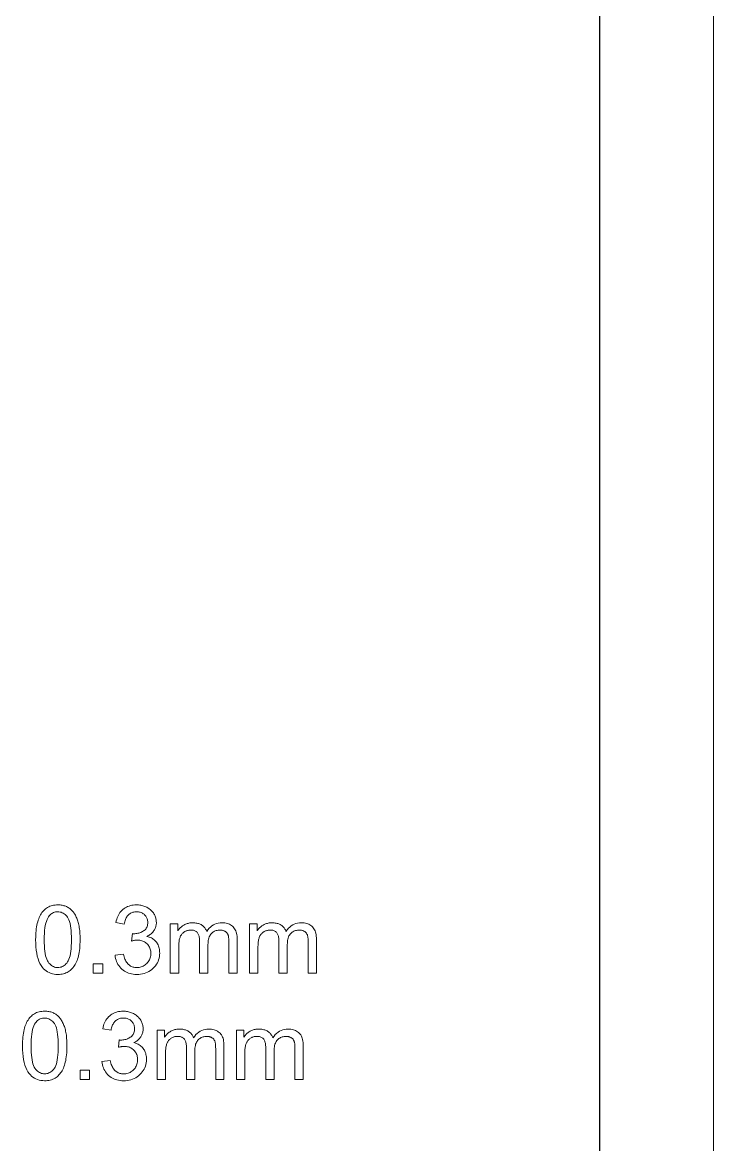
# Model space of a CAD drawing. Extents: x 0 to 297, y 0 to 420.
# Drawn here: x 266.57 to 297, y 49.42 to 98.85 of the extents above; entities that cross this region are included whole.
import ezdxf

# ---------------------------------------------------------------- set-up
doc = ezdxf.new("R2010")
doc.units = 0

msp = doc.modelspace()

# ---------------------------------------------------------------- linework, layer by layer
at = {"color": 7, "lineweight": 13}
msp.add_line((297, 0), (297, 420), dxfattribs=at)
at = {"color": 7, "lineweight": 30}
msp.add_line((292, 5), (292, 415), dxfattribs=at)
at = {"color": 7, "lineweight": 13}
for points in [[(267.154, 58.448), (267.155, 58.552), (267.159, 58.652), (267.164, 58.748), (267.172, 58.84), (267.181, 58.928), (267.194, 59.011), (267.208, 59.091), (267.224, 59.166), (267.243, 59.237), (267.264, 59.304), (267.287, 59.367), (267.312, 59.428), (267.339, 59.485), (267.368, 59.54), (267.4, 59.591), (267.433, 59.64), (267.469, 59.685), (267.507, 59.728), (267.547, 59.768), (267.589, 59.804), (267.633, 59.838), (267.68, 59.868), (267.729, 59.894), (267.78, 59.917), (267.833, 59.936), (267.888, 59.952), (267.946, 59.964), (268.006, 59.973), (268.068, 59.979), (268.132, 59.98), (268.18, 59.979), (268.227, 59.976), (268.272, 59.972), (268.316, 59.965), (268.359, 59.956), (268.401, 59.945), (268.441, 59.933), (268.481, 59.918), (268.519, 59.902), (268.556, 59.883), (268.592, 59.863), (268.626, 59.841), (268.659, 59.817), (268.691, 59.792), (268.722, 59.764), (268.752, 59.735), (268.78, 59.705), (268.807, 59.673), (268.832, 59.638), (268.857, 59.603), (268.88, 59.565), (268.902, 59.526), (268.923, 59.486), (268.943, 59.443), (268.963, 59.4), (268.981, 59.354), (268.998, 59.307), (269.014, 59.259), (269.029, 59.208), (269.043, 59.157), (269.056, 59.102), (269.067, 59.044), (269.077, 58.982), (269.086, 58.917), (269.094, 58.848), (269.1, 58.775), (269.104, 58.699), (269.108, 58.619), (269.11, 58.535), (269.11, 58.448), (269.109, 58.344), (269.106, 58.244), (269.101, 58.149), (269.093, 58.058), (269.083, 57.97), (269.071, 57.887), (269.057, 57.808), (269.041, 57.733), (269.023, 57.662), (269.002, 57.595), (268.979, 57.532), (268.954, 57.471), (268.927, 57.414), (268.898, 57.359), (268.867, 57.308), (268.833, 57.259), (268.798, 57.213), (268.76, 57.171), (268.72, 57.131), (268.678, 57.094), (268.633, 57.06), (268.587, 57.03), (268.538, 57.004), (268.487, 56.981), (268.433, 56.961), (268.378, 56.945), (268.32, 56.933), (268.26, 56.924), (268.197, 56.919), (268.132, 56.917), (268.047, 56.92), (267.966, 56.929), (267.889, 56.945), (267.815, 56.967), (267.745, 56.995), (267.679, 57.029), (267.616, 57.069), (267.557, 57.116), (267.502, 57.169), (267.451, 57.228), (267.394, 57.307), (267.344, 57.396), (267.299, 57.495), (267.261, 57.603), (267.228, 57.72), (267.202, 57.847), (267.181, 57.983), (267.166, 58.128), (267.157, 58.283)], [(270.651, 57.76), (271.02, 57.809), (271.033, 57.748), (271.049, 57.691), (271.066, 57.637), (271.085, 57.587), (271.105, 57.54), (271.128, 57.496), (271.152, 57.456), (271.178, 57.42), (271.206, 57.387), (271.236, 57.358), (271.267, 57.332), (271.299, 57.308), (271.333, 57.287), (271.368, 57.269), (271.405, 57.254), (271.443, 57.242), (271.482, 57.232), (271.522, 57.225), (271.564, 57.221), (271.607, 57.22), (271.658, 57.221), (271.708, 57.227), (271.756, 57.236), (271.802, 57.249), (271.847, 57.265), (271.89, 57.285), (271.931, 57.308), (271.971, 57.335), (272.009, 57.366), (272.046, 57.4), (272.08, 57.437), (272.11, 57.475), (272.137, 57.516), (272.161, 57.558), (272.18, 57.601), (272.196, 57.647), (272.209, 57.694), (272.218, 57.743), (272.223, 57.794), (272.225, 57.846), (272.223, 57.896), (272.218, 57.944), (272.21, 57.99), (272.199, 58.035), (272.184, 58.077), (272.165, 58.118), (272.144, 58.158), (272.119, 58.195), (272.091, 58.231), (272.059, 58.264), (272.025, 58.296), (271.989, 58.324), (271.952, 58.348), (271.912, 58.37), (271.871, 58.388), (271.828, 58.403), (271.783, 58.414), (271.736, 58.423), (271.688, 58.427), (271.638, 58.429), (271.616, 58.429), (271.594, 58.427), (271.571, 58.425), (271.546, 58.423), (271.521, 58.419), (271.494, 58.414), (271.467, 58.409), (271.438, 58.403), (271.408, 58.396), (271.378, 58.388), (271.419, 58.712), (271.426, 58.711), (271.433, 58.71), (271.44, 58.709), (271.446, 58.709), (271.452, 58.708), (271.458, 58.708), (271.463, 58.708), (271.469, 58.708), (271.473, 58.707), (271.478, 58.707), (271.525, 58.709), (271.57, 58.712), (271.615, 58.718), (271.659, 58.727), (271.702, 58.738), (271.744, 58.752), (271.785, 58.768), (271.825, 58.786), (271.864, 58.807), (271.902, 58.83), (271.938, 58.856), (271.97, 58.885), (271.998, 58.916), (272.022, 58.95), (272.043, 58.986), (272.06, 59.025), (272.073, 59.067), (272.082, 59.112), (272.088, 59.159), (272.09, 59.209), (272.089, 59.249), (272.085, 59.287), (272.078, 59.324), (272.068, 59.36), (272.056, 59.394), (272.041, 59.427), (272.023, 59.458), (272.002, 59.488), (271.979, 59.517), (271.953, 59.544), (271.925, 59.57), (271.895, 59.592), (271.863, 59.612), (271.83, 59.63), (271.796, 59.644), (271.76, 59.656), (271.722, 59.665), (271.682, 59.672), (271.641, 59.676), (271.599, 59.677), (271.557, 59.676), (271.516, 59.672), (271.476, 59.665), (271.438, 59.656), (271.402, 59.644), (271.367, 59.629), (271.333, 59.611), (271.301, 59.591), (271.27, 59.568), (271.241, 59.542), (271.213, 59.514), (271.188, 59.483), (271.164, 59.449), (271.143, 59.413), (271.123, 59.374), (271.106, 59.332), (271.09, 59.287), (271.077, 59.24), (271.066, 59.19), (271.057, 59.137), (270.688, 59.203), (270.703, 59.275), (270.722, 59.344), (270.744, 59.41), (270.77, 59.472), (270.799, 59.531), (270.831, 59.587), (270.867, 59.639), (270.906, 59.689), (270.949, 59.734), (270.995, 59.777), (271.044, 59.815), (271.096, 59.85), (271.149, 59.88), (271.205, 59.907), (271.264, 59.929), (271.324, 59.948), (271.388, 59.962), (271.453, 59.972), (271.521, 59.978), (271.591, 59.98), (271.639, 59.979), (271.687, 59.976), (271.734, 59.971), (271.781, 59.963), (271.827, 59.954), (271.871, 59.942), (271.915, 59.929), (271.959, 59.913), (272.001, 59.895), (272.043, 59.875), (272.083, 59.853), (272.122, 59.83), (272.158, 59.805), (272.193, 59.778), (272.225, 59.75), (272.256, 59.721), (272.285, 59.69), (272.311, 59.657), (272.336, 59.623), (272.359, 59.587), (272.38, 59.551), (272.398, 59.514), (272.415, 59.476), (272.429, 59.438), (272.441, 59.4), (272.451, 59.361), (272.459, 59.321), (272.464, 59.282), (272.467, 59.241), (272.469, 59.201), (272.468, 59.162), (272.464, 59.124), (272.459, 59.087), (272.452, 59.051), (272.442, 59.015), (272.431, 58.98), (272.417, 58.945), (272.402, 58.912), (272.384, 58.879), (272.364, 58.847), (272.342, 58.815), (272.318, 58.785), (272.293, 58.757), (272.265, 58.729), (272.235, 58.703), (272.203, 58.679), (272.169, 58.655), (272.133, 58.633), (272.095, 58.612), (272.055, 58.593), (272.107, 58.579), (272.157, 58.563), (272.204, 58.544), (272.249, 58.523), (272.292, 58.498), (272.332, 58.472), (272.369, 58.442), (272.405, 58.41), (272.438, 58.375), (272.469, 58.338), (272.497, 58.298), (272.522, 58.257), (272.544, 58.213), (272.563, 58.168), (272.579, 58.12), (272.592, 58.071), (272.603, 58.02), (272.61, 57.966), (272.614, 57.911), (272.616, 57.854), (272.613, 57.777), (272.604, 57.702), (272.59, 57.629), (272.57, 57.559), (272.544, 57.491), (272.513, 57.426), (272.476, 57.363), (272.433, 57.302), (272.384, 57.244), (272.329, 57.188), (272.271, 57.136), (272.209, 57.09), (272.144, 57.049), (272.076, 57.013), (272.005, 56.983), (271.931, 56.958), (271.854, 56.939), (271.774, 56.926), (271.691, 56.918), (271.605, 56.915), (271.527, 56.917), (271.452, 56.924), (271.38, 56.936), (271.31, 56.952), (271.244, 56.974), (271.179, 57), (271.118, 57.03), (271.059, 57.065), (271.003, 57.105), (270.949, 57.15), (270.899, 57.199), (270.854, 57.25), (270.813, 57.304), (270.776, 57.361), (270.744, 57.42), (270.717, 57.483), (270.694, 57.548), (270.675, 57.616), (270.661, 57.686)], [(267.533, 58.448), (267.534, 58.305), (267.54, 58.172), (267.548, 58.049), (267.56, 57.936), (267.576, 57.832), (267.595, 57.739), (267.617, 57.655), (267.643, 57.582), (267.673, 57.518), (267.706, 57.464), (267.741, 57.418), (267.778, 57.376), (267.817, 57.34), (267.857, 57.308), (267.899, 57.281), (267.942, 57.259), (267.987, 57.242), (268.034, 57.229), (268.082, 57.222), (268.132, 57.22), (268.182, 57.222), (268.231, 57.23), (268.277, 57.242), (268.322, 57.259), (268.366, 57.281), (268.408, 57.308), (268.448, 57.34), (268.487, 57.377), (268.524, 57.419), (268.559, 57.465), (268.592, 57.519), (268.621, 57.583), (268.647, 57.657), (268.67, 57.74), (268.689, 57.834), (268.704, 57.937), (268.716, 58.05), (268.725, 58.172), (268.73, 58.305), (268.732, 58.448), (268.73, 58.591), (268.725, 58.724), (268.716, 58.847), (268.704, 58.961), (268.689, 59.064), (268.67, 59.157), (268.647, 59.241), (268.621, 59.315), (268.592, 59.378), (268.559, 59.432), (268.524, 59.478), (268.486, 59.52), (268.448, 59.556), (268.407, 59.588), (268.365, 59.614), (268.321, 59.636), (268.275, 59.653), (268.228, 59.666), (268.179, 59.673), (268.128, 59.675), (268.078, 59.673), (268.031, 59.667), (267.985, 59.656), (267.942, 59.641), (267.9, 59.622), (267.861, 59.598), (267.823, 59.57), (267.788, 59.538), (267.754, 59.501), (267.723, 59.46), (267.687, 59.401), (267.654, 59.332), (267.626, 59.254), (267.601, 59.167), (267.58, 59.07), (267.563, 58.964), (267.55, 58.849), (267.54, 58.724), (267.535, 58.591)], [(273.082, 56.968), (273.082, 59.141), (273.412, 59.141), (273.412, 58.836), (273.433, 58.868), (273.456, 58.898), (273.479, 58.926), (273.505, 58.954), (273.531, 58.98), (273.559, 59.005), (273.588, 59.029), (273.619, 59.052), (273.651, 59.073), (273.684, 59.093), (273.719, 59.112), (273.754, 59.128), (273.79, 59.143), (273.828, 59.155), (273.866, 59.166), (273.905, 59.175), (273.945, 59.182), (273.986, 59.186), (274.028, 59.189), (274.071, 59.19), (274.118, 59.189), (274.164, 59.186), (274.208, 59.181), (274.25, 59.174), (274.291, 59.165), (274.329, 59.154), (274.366, 59.141), (274.402, 59.126), (274.435, 59.109), (274.467, 59.09), (274.497, 59.069), (274.525, 59.047), (274.551, 59.023), (274.576, 58.997), (274.599, 58.97), (274.619, 58.941), (274.639, 58.911), (274.656, 58.879), (274.671, 58.845), (274.685, 58.81), (274.738, 58.882), (274.794, 58.947), (274.854, 59.004), (274.916, 59.053), (274.982, 59.095), (275.05, 59.129), (275.122, 59.156), (275.197, 59.175), (275.275, 59.187), (275.356, 59.19), (275.419, 59.189), (275.479, 59.183), (275.537, 59.174), (275.591, 59.162), (275.642, 59.146), (275.69, 59.126), (275.735, 59.103), (275.778, 59.076), (275.817, 59.045), (275.853, 59.011), (275.886, 58.974), (275.916, 58.932), (275.942, 58.886), (275.965, 58.837), (275.984, 58.784), (275.999, 58.727), (276.012, 58.666), (276.02, 58.601), (276.026, 58.532), (276.027, 58.46), (276.027, 56.968), (275.661, 56.968), (275.661, 58.337), (275.661, 58.38), (275.66, 58.42), (275.658, 58.458), (275.655, 58.494), (275.652, 58.527), (275.648, 58.558), (275.643, 58.586), (275.638, 58.611), (275.632, 58.635), (275.625, 58.655), (275.617, 58.674), (275.608, 58.693), (275.598, 58.71), (275.587, 58.727), (275.575, 58.743), (275.561, 58.758), (275.546, 58.773), (275.53, 58.787), (275.513, 58.8), (275.495, 58.812), (275.476, 58.823), (275.456, 58.833), (275.436, 58.842), (275.415, 58.85), (275.393, 58.856), (275.37, 58.862), (275.347, 58.866), (275.324, 58.869), (275.299, 58.871), (275.274, 58.871), (275.229, 58.87), (275.186, 58.865), (275.144, 58.857), (275.103, 58.847), (275.064, 58.833), (275.027, 58.816), (274.991, 58.796), (274.957, 58.774), (274.925, 58.748), (274.894, 58.719), (274.865, 58.686), (274.839, 58.65), (274.816, 58.611), (274.797, 58.567), (274.78, 58.52), (274.766, 58.47), (274.756, 58.415), (274.748, 58.358), (274.744, 58.296), (274.742, 58.231), (274.742, 56.968), (274.374, 56.968), (274.374, 58.38), (274.373, 58.428), (274.37, 58.473), (274.366, 58.516), (274.359, 58.557), (274.351, 58.595), (274.341, 58.63), (274.33, 58.664), (274.316, 58.694), (274.301, 58.723), (274.284, 58.748), (274.265, 58.772), (274.243, 58.793), (274.219, 58.811), (274.193, 58.827), (274.165, 58.84), (274.134, 58.851), (274.102, 58.86), (274.066, 58.866), (274.029, 58.87), (273.989, 58.871), (273.958, 58.87), (273.928, 58.868), (273.898, 58.864), (273.868, 58.858), (273.839, 58.851), (273.811, 58.842), (273.783, 58.831), (273.755, 58.819), (273.728, 58.805), (273.702, 58.789), (273.676, 58.772), (273.652, 58.753), (273.629, 58.733), (273.608, 58.712), (273.588, 58.688), (273.569, 58.664), (273.552, 58.638), (273.537, 58.61), (273.523, 58.581), (273.51, 58.55), (273.499, 58.517), (273.489, 58.481), (273.48, 58.443), (273.472, 58.402), (273.466, 58.357), (273.46, 58.311), (273.456, 58.261), (273.453, 58.209), (273.451, 58.153), (273.451, 58.096), (273.451, 56.968)], [(276.574, 56.968), (276.574, 59.141), (276.903, 59.141), (276.903, 58.836), (276.924, 58.868), (276.947, 58.898), (276.971, 58.926), (276.996, 58.954), (277.022, 58.98), (277.05, 59.005), (277.079, 59.029), (277.11, 59.052), (277.142, 59.073), (277.175, 59.093), (277.21, 59.112), (277.245, 59.128), (277.281, 59.143), (277.319, 59.155), (277.357, 59.166), (277.396, 59.175), (277.436, 59.182), (277.477, 59.186), (277.519, 59.189), (277.562, 59.19), (277.609, 59.189), (277.655, 59.186), (277.699, 59.181), (277.741, 59.174), (277.782, 59.165), (277.82, 59.154), (277.857, 59.141), (277.893, 59.126), (277.926, 59.109), (277.958, 59.09), (277.988, 59.069), (278.016, 59.047), (278.043, 59.023), (278.067, 58.997), (278.09, 58.97), (278.111, 58.941), (278.13, 58.911), (278.147, 58.879), (278.162, 58.845), (278.176, 58.81), (278.229, 58.882), (278.285, 58.947), (278.345, 59.004), (278.407, 59.053), (278.473, 59.095), (278.541, 59.129), (278.613, 59.156), (278.688, 59.175), (278.766, 59.187), (278.847, 59.19), (278.91, 59.189), (278.971, 59.183), (279.028, 59.174), (279.082, 59.162), (279.133, 59.146), (279.181, 59.126), (279.227, 59.103), (279.269, 59.076), (279.308, 59.045), (279.344, 59.011), (279.377, 58.974), (279.407, 58.932), (279.433, 58.886), (279.456, 58.837), (279.475, 58.784), (279.491, 58.727), (279.503, 58.666), (279.511, 58.601), (279.517, 58.532), (279.518, 58.46), (279.518, 56.968), (279.152, 56.968), (279.152, 58.337), (279.152, 58.38), (279.151, 58.42), (279.149, 58.458), (279.146, 58.494), (279.143, 58.527), (279.139, 58.558), (279.135, 58.586), (279.129, 58.611), (279.123, 58.635), (279.116, 58.655), (279.109, 58.674), (279.1, 58.693), (279.09, 58.71), (279.078, 58.727), (279.066, 58.743), (279.052, 58.758), (279.038, 58.773), (279.022, 58.787), (279.005, 58.8), (278.986, 58.812), (278.967, 58.823), (278.947, 58.833), (278.927, 58.842), (278.906, 58.85), (278.884, 58.856), (278.862, 58.862), (278.838, 58.866), (278.815, 58.869), (278.79, 58.871), (278.765, 58.871), (278.72, 58.87), (278.677, 58.865), (278.635, 58.857), (278.594, 58.847), (278.556, 58.833), (278.518, 58.816), (278.483, 58.796), (278.448, 58.774), (278.416, 58.748), (278.385, 58.719), (278.356, 58.686), (278.33, 58.65), (278.307, 58.611), (278.288, 58.567), (278.271, 58.52), (278.257, 58.47), (278.247, 58.415), (278.239, 58.358), (278.235, 58.296), (278.233, 58.231), (278.233, 56.968), (277.865, 56.968), (277.865, 58.38), (277.864, 58.428), (277.861, 58.473), (277.857, 58.516), (277.85, 58.557), (277.842, 58.595), (277.832, 58.63), (277.821, 58.664), (277.807, 58.694), (277.792, 58.723), (277.775, 58.748), (277.756, 58.772), (277.734, 58.793), (277.711, 58.811), (277.684, 58.827), (277.656, 58.84), (277.626, 58.851), (277.593, 58.86), (277.557, 58.866), (277.52, 58.87), (277.48, 58.871), (277.449, 58.87), (277.419, 58.868), (277.389, 58.864), (277.359, 58.858), (277.331, 58.851), (277.302, 58.842), (277.274, 58.831), (277.246, 58.819), (277.219, 58.805), (277.193, 58.789), (277.167, 58.772), (277.143, 58.753), (277.12, 58.733), (277.099, 58.712), (277.079, 58.688), (277.06, 58.664), (277.043, 58.638), (277.028, 58.61), (277.014, 58.581), (277.001, 58.55), (276.99, 58.517), (276.98, 58.481), (276.971, 58.443), (276.963, 58.402), (276.957, 58.357), (276.951, 58.311), (276.947, 58.261), (276.944, 58.209), (276.943, 58.153), (276.942, 58.096), (276.942, 56.968)], [(269.692, 56.968), (269.692, 57.387), (270.111, 57.387), (270.111, 56.968)], [(266.573, 53.765), (266.574, 53.87), (266.577, 53.97), (266.583, 54.066), (266.59, 54.158), (266.6, 54.246), (266.612, 54.329), (266.627, 54.409), (266.643, 54.484), (266.662, 54.555), (266.682, 54.622), (266.705, 54.685), (266.73, 54.746), (266.758, 54.803), (266.787, 54.858), (266.819, 54.909), (266.852, 54.958), (266.888, 55.003), (266.926, 55.046), (266.966, 55.085), (267.008, 55.122), (267.052, 55.156), (267.099, 55.186), (267.147, 55.212), (267.198, 55.235), (267.252, 55.254), (267.307, 55.27), (267.365, 55.282), (267.425, 55.291), (267.487, 55.296), (267.551, 55.298), (267.599, 55.297), (267.645, 55.294), (267.691, 55.289), (267.735, 55.283), (267.778, 55.274), (267.82, 55.263), (267.86, 55.251), (267.9, 55.236), (267.938, 55.219), (267.975, 55.201), (268.01, 55.181), (268.045, 55.159), (268.078, 55.135), (268.11, 55.109), (268.141, 55.082), (268.17, 55.053), (268.199, 55.023), (268.226, 54.99), (268.251, 54.956), (268.276, 54.921), (268.299, 54.883), (268.321, 54.844), (268.342, 54.804), (268.362, 54.761), (268.381, 54.717), (268.4, 54.672), (268.417, 54.625), (268.433, 54.576), (268.448, 54.526), (268.462, 54.474), (268.475, 54.42), (268.486, 54.362), (268.496, 54.3), (268.505, 54.235), (268.512, 54.166), (268.518, 54.093), (268.523, 54.017), (268.527, 53.937), (268.529, 53.853), (268.529, 53.765), (268.528, 53.662), (268.525, 53.562), (268.52, 53.467), (268.512, 53.376), (268.502, 53.288), (268.49, 53.205), (268.476, 53.126), (268.46, 53.051), (268.441, 52.98), (268.421, 52.913), (268.398, 52.85), (268.373, 52.789), (268.346, 52.732), (268.317, 52.677), (268.286, 52.626), (268.252, 52.577), (268.216, 52.531), (268.179, 52.488), (268.139, 52.449), (268.096, 52.412), (268.052, 52.378), (268.006, 52.348), (267.957, 52.321), (267.906, 52.298), (267.852, 52.279), (267.797, 52.263), (267.739, 52.251), (267.678, 52.242), (267.616, 52.236), (267.551, 52.235), (267.466, 52.238), (267.385, 52.247), (267.308, 52.263), (267.234, 52.284), (267.164, 52.312), (267.098, 52.347), (267.035, 52.387), (266.976, 52.434), (266.921, 52.487), (266.87, 52.546), (266.813, 52.625), (266.763, 52.714), (266.718, 52.813), (266.68, 52.921), (266.647, 53.038), (266.62, 53.165), (266.6, 53.301), (266.585, 53.446), (266.576, 53.601)], [(266.952, 53.765), (266.953, 53.623), (266.958, 53.49), (266.967, 53.367), (266.979, 53.253), (266.995, 53.15), (267.014, 53.057), (267.036, 52.973), (267.062, 52.9), (267.092, 52.836), (267.124, 52.782), (267.16, 52.736), (267.197, 52.694), (267.235, 52.657), (267.276, 52.626), (267.318, 52.599), (267.361, 52.577), (267.406, 52.56), (267.453, 52.547), (267.501, 52.54), (267.551, 52.538), (267.601, 52.54), (267.649, 52.547), (267.696, 52.56), (267.741, 52.577), (267.785, 52.599), (267.827, 52.626), (267.867, 52.658), (267.905, 52.695), (267.942, 52.736), (267.978, 52.783), (268.011, 52.837), (268.04, 52.901), (268.066, 52.975), (268.088, 53.058), (268.107, 53.151), (268.123, 53.255), (268.135, 53.368), (268.144, 53.49), (268.149, 53.623), (268.151, 53.765), (268.149, 53.909), (268.144, 54.042), (268.135, 54.165), (268.123, 54.278), (268.107, 54.382), (268.088, 54.475), (268.066, 54.559), (268.04, 54.632), (268.011, 54.696), (267.978, 54.75), (267.942, 54.796), (267.905, 54.837), (267.866, 54.874), (267.826, 54.906), (267.784, 54.932), (267.74, 54.954), (267.694, 54.971), (267.647, 54.983), (267.598, 54.991), (267.547, 54.993), (267.497, 54.991), (267.45, 54.985), (267.404, 54.974), (267.36, 54.959), (267.319, 54.94), (267.279, 54.916), (267.242, 54.888), (267.207, 54.856), (267.173, 54.819), (267.142, 54.778), (267.106, 54.719), (267.073, 54.65), (267.045, 54.572), (267.02, 54.485), (266.999, 54.388), (266.982, 54.282), (266.969, 54.167), (266.959, 54.042), (266.953, 53.908)], [(270.07, 53.078), (270.439, 53.127), (270.452, 53.066), (270.467, 53.009), (270.485, 52.955), (270.504, 52.904), (270.524, 52.858), (270.547, 52.814), (270.571, 52.774), (270.597, 52.738), (270.625, 52.705), (270.654, 52.676), (270.686, 52.649), (270.718, 52.626), (270.752, 52.605), (270.787, 52.587), (270.824, 52.572), (270.861, 52.56), (270.9, 52.55), (270.941, 52.543), (270.983, 52.539), (271.026, 52.538), (271.077, 52.539), (271.127, 52.545), (271.175, 52.554), (271.221, 52.566), (271.266, 52.583), (271.309, 52.602), (271.35, 52.626), (271.39, 52.653), (271.428, 52.683), (271.465, 52.718), (271.499, 52.755), (271.529, 52.793), (271.556, 52.833), (271.579, 52.875), (271.599, 52.919), (271.615, 52.965), (271.628, 53.012), (271.637, 53.061), (271.642, 53.111), (271.644, 53.164), (271.642, 53.214), (271.637, 53.262), (271.629, 53.308), (271.617, 53.353), (271.602, 53.395), (271.584, 53.436), (271.563, 53.475), (271.538, 53.513), (271.51, 53.548), (271.478, 53.582), (271.444, 53.614), (271.408, 53.642), (271.371, 53.666), (271.331, 53.688), (271.29, 53.706), (271.247, 53.721), (271.202, 53.732), (271.155, 53.74), (271.107, 53.745), (271.057, 53.747), (271.035, 53.747), (271.013, 53.745), (270.989, 53.743), (270.965, 53.74), (270.939, 53.737), (270.913, 53.732), (270.885, 53.727), (270.857, 53.721), (270.827, 53.714), (270.797, 53.706), (270.838, 54.029), (270.845, 54.029), (270.852, 54.028), (270.858, 54.027), (270.865, 54.027), (270.871, 54.026), (270.877, 54.026), (270.882, 54.026), (270.887, 54.025), (270.892, 54.025), (270.897, 54.025), (270.944, 54.027), (270.989, 54.03), (271.034, 54.036), (271.078, 54.045), (271.121, 54.056), (271.162, 54.069), (271.203, 54.085), (271.243, 54.104), (271.282, 54.125), (271.321, 54.148), (271.356, 54.174), (271.388, 54.203), (271.417, 54.234), (271.441, 54.268), (271.462, 54.304), (271.479, 54.343), (271.492, 54.385), (271.501, 54.43), (271.507, 54.477), (271.509, 54.527), (271.507, 54.566), (271.503, 54.605), (271.496, 54.642), (271.487, 54.678), (271.475, 54.712), (271.459, 54.745), (271.442, 54.776), (271.421, 54.806), (271.398, 54.835), (271.372, 54.862), (271.344, 54.888), (271.314, 54.91), (271.282, 54.93), (271.249, 54.947), (271.215, 54.962), (271.178, 54.974), (271.141, 54.983), (271.101, 54.99), (271.06, 54.994), (271.018, 54.995), (270.975, 54.994), (270.935, 54.99), (270.895, 54.983), (270.857, 54.974), (270.821, 54.962), (270.786, 54.947), (270.752, 54.929), (270.72, 54.909), (270.689, 54.886), (270.66, 54.86), (270.632, 54.832), (270.606, 54.801), (270.583, 54.767), (270.561, 54.731), (270.542, 54.691), (270.525, 54.65), (270.509, 54.605), (270.496, 54.558), (270.485, 54.508), (270.475, 54.455), (270.107, 54.521), (270.122, 54.593), (270.141, 54.662), (270.163, 54.728), (270.189, 54.79), (270.218, 54.849), (270.25, 54.905), (270.286, 54.957), (270.325, 55.006), (270.368, 55.052), (270.414, 55.095), (270.463, 55.133), (270.514, 55.168), (270.568, 55.198), (270.624, 55.225), (270.683, 55.247), (270.743, 55.266), (270.806, 55.28), (270.872, 55.29), (270.939, 55.296), (271.01, 55.298), (271.058, 55.297), (271.106, 55.294), (271.153, 55.289), (271.2, 55.281), (271.245, 55.272), (271.29, 55.26), (271.334, 55.246), (271.378, 55.231), (271.42, 55.213), (271.462, 55.193), (271.502, 55.171), (271.541, 55.148), (271.577, 55.123), (271.612, 55.096), (271.644, 55.068), (271.675, 55.039), (271.703, 55.008), (271.73, 54.975), (271.755, 54.941), (271.778, 54.905), (271.799, 54.869), (271.817, 54.831), (271.834, 54.794), (271.848, 54.756), (271.86, 54.717), (271.87, 54.679), (271.878, 54.639), (271.883, 54.599), (271.886, 54.559), (271.887, 54.518), (271.886, 54.48), (271.883, 54.442), (271.878, 54.405), (271.871, 54.369), (271.861, 54.333), (271.85, 54.298), (271.836, 54.263), (271.821, 54.23), (271.803, 54.197), (271.783, 54.164), (271.761, 54.133), (271.737, 54.103), (271.711, 54.075), (271.684, 54.047), (271.654, 54.021), (271.622, 53.996), (271.588, 53.973), (271.552, 53.951), (271.514, 53.93), (271.474, 53.911), (271.526, 53.897), (271.576, 53.881), (271.623, 53.862), (271.668, 53.84), (271.71, 53.816), (271.751, 53.79), (271.788, 53.76), (271.824, 53.728), (271.857, 53.693), (271.887, 53.656), (271.915, 53.616), (271.94, 53.575), (271.963, 53.531), (271.982, 53.486), (271.998, 53.438), (272.011, 53.389), (272.021, 53.338), (272.029, 53.284), (272.033, 53.229), (272.035, 53.172), (272.032, 53.095), (272.023, 53.02), (272.009, 52.947), (271.989, 52.877), (271.963, 52.809), (271.932, 52.744), (271.894, 52.681), (271.851, 52.62), (271.803, 52.562), (271.748, 52.506), (271.689, 52.454), (271.628, 52.407), (271.563, 52.367), (271.495, 52.331), (271.424, 52.301), (271.35, 52.276), (271.273, 52.257), (271.193, 52.244), (271.11, 52.235), (271.024, 52.233), (270.946, 52.235), (270.871, 52.242), (270.799, 52.254), (270.729, 52.27), (270.662, 52.291), (270.598, 52.317), (270.537, 52.348), (270.478, 52.383), (270.421, 52.423), (270.368, 52.468), (270.318, 52.516), (270.273, 52.568), (270.232, 52.622), (270.195, 52.679), (270.163, 52.738), (270.136, 52.8), (270.112, 52.866), (270.094, 52.934), (270.08, 53.004)], [(272.501, 52.286), (272.501, 54.459), (272.831, 54.459), (272.831, 54.154), (272.852, 54.186), (272.874, 54.216), (272.898, 54.244), (272.923, 54.272), (272.95, 54.298), (272.978, 54.323), (273.007, 54.347), (273.038, 54.37), (273.07, 54.391), (273.103, 54.411), (273.137, 54.429), (273.173, 54.446), (273.209, 54.461), (273.246, 54.473), (273.285, 54.484), (273.324, 54.493), (273.364, 54.499), (273.405, 54.504), (273.447, 54.507), (273.49, 54.508), (273.537, 54.507), (273.583, 54.504), (273.627, 54.499), (273.669, 54.492), (273.709, 54.483), (273.748, 54.472), (273.785, 54.459), (273.82, 54.444), (273.854, 54.427), (273.886, 54.408), (273.916, 54.387), (273.944, 54.365), (273.97, 54.341), (273.995, 54.315), (274.017, 54.288), (274.038, 54.259), (274.057, 54.228), (274.075, 54.196), (274.09, 54.163), (274.104, 54.128), (274.157, 54.2), (274.213, 54.265), (274.272, 54.322), (274.335, 54.371), (274.4, 54.413), (274.469, 54.447), (274.541, 54.474), (274.616, 54.493), (274.694, 54.504), (274.775, 54.508), (274.838, 54.506), (274.898, 54.501), (274.955, 54.492), (275.01, 54.48), (275.061, 54.463), (275.109, 54.444), (275.154, 54.42), (275.197, 54.394), (275.236, 54.363), (275.272, 54.329), (275.305, 54.291), (275.335, 54.25), (275.361, 54.204), (275.383, 54.155), (275.403, 54.102), (275.418, 54.045), (275.43, 53.984), (275.439, 53.919), (275.444, 53.85), (275.446, 53.778), (275.446, 52.286), (275.08, 52.286), (275.08, 53.655), (275.079, 53.698), (275.078, 53.738), (275.077, 53.776), (275.074, 53.812), (275.071, 53.845), (275.067, 53.876), (275.062, 53.904), (275.057, 53.929), (275.051, 53.952), (275.044, 53.973), (275.036, 53.992), (275.027, 54.01), (275.017, 54.028), (275.006, 54.045), (274.994, 54.061), (274.98, 54.076), (274.965, 54.091), (274.949, 54.104), (274.932, 54.117), (274.914, 54.13), (274.895, 54.141), (274.875, 54.151), (274.855, 54.16), (274.833, 54.168), (274.812, 54.174), (274.789, 54.18), (274.766, 54.184), (274.742, 54.187), (274.718, 54.188), (274.693, 54.189), (274.648, 54.187), (274.604, 54.183), (274.562, 54.175), (274.522, 54.165), (274.483, 54.151), (274.446, 54.134), (274.41, 54.114), (274.376, 54.091), (274.343, 54.066), (274.312, 54.037), (274.284, 54.004), (274.258, 53.968), (274.235, 53.929), (274.215, 53.885), (274.199, 53.838), (274.185, 53.788), (274.175, 53.733), (274.167, 53.675), (274.162, 53.614), (274.161, 53.548), (274.161, 52.286), (273.793, 52.286), (273.793, 53.698), (273.792, 53.746), (273.789, 53.791), (273.784, 53.834), (273.778, 53.875), (273.77, 53.913), (273.76, 53.948), (273.748, 53.981), (273.735, 54.012), (273.72, 54.04), (273.703, 54.066), (273.683, 54.09), (273.662, 54.11), (273.638, 54.129), (273.612, 54.145), (273.584, 54.158), (273.553, 54.169), (273.52, 54.178), (273.485, 54.184), (273.448, 54.188), (273.408, 54.189), (273.377, 54.188), (273.347, 54.186), (273.317, 54.182), (273.287, 54.176), (273.258, 54.169), (273.23, 54.16), (273.202, 54.149), (273.174, 54.137), (273.147, 54.123), (273.12, 54.107), (273.095, 54.09), (273.07, 54.071), (273.048, 54.051), (273.026, 54.03), (273.007, 54.006), (272.988, 53.982), (272.971, 53.955), (272.956, 53.928), (272.942, 53.898), (272.929, 53.868), (272.918, 53.835), (272.908, 53.799), (272.899, 53.761), (272.891, 53.719), (272.885, 53.675), (272.879, 53.629), (272.875, 53.579), (272.872, 53.527), (272.87, 53.471), (272.87, 53.413), (272.87, 52.286)], [(275.992, 52.286), (275.992, 54.459), (276.322, 54.459), (276.322, 54.154), (276.343, 54.186), (276.366, 54.216), (276.389, 54.244), (276.415, 54.272), (276.441, 54.298), (276.469, 54.323), (276.498, 54.347), (276.529, 54.37), (276.561, 54.391), (276.594, 54.411), (276.629, 54.429), (276.664, 54.446), (276.7, 54.461), (276.737, 54.473), (276.776, 54.484), (276.815, 54.493), (276.855, 54.499), (276.896, 54.504), (276.938, 54.507), (276.981, 54.508), (277.028, 54.507), (277.074, 54.504), (277.118, 54.499), (277.16, 54.492), (277.201, 54.483), (277.239, 54.472), (277.276, 54.459), (277.312, 54.444), (277.345, 54.427), (277.377, 54.408), (277.407, 54.387), (277.435, 54.365), (277.461, 54.341), (277.486, 54.315), (277.509, 54.288), (277.529, 54.259), (277.549, 54.228), (277.566, 54.196), (277.581, 54.163), (277.595, 54.128), (277.648, 54.2), (277.704, 54.265), (277.763, 54.322), (277.826, 54.371), (277.892, 54.413), (277.96, 54.447), (278.032, 54.474), (278.107, 54.493), (278.185, 54.504), (278.266, 54.508), (278.329, 54.506), (278.389, 54.501), (278.447, 54.492), (278.501, 54.48), (278.552, 54.463), (278.6, 54.444), (278.645, 54.42), (278.688, 54.394), (278.727, 54.363), (278.763, 54.329), (278.796, 54.291), (278.826, 54.25), (278.852, 54.204), (278.875, 54.155), (278.894, 54.102), (278.909, 54.045), (278.922, 53.984), (278.93, 53.919), (278.935, 53.85), (278.937, 53.778), (278.937, 52.286), (278.571, 52.286), (278.571, 53.655), (278.571, 53.698), (278.569, 53.738), (278.568, 53.776), (278.565, 53.812), (278.562, 53.845), (278.558, 53.876), (278.553, 53.904), (278.548, 53.929), (278.542, 53.952), (278.535, 53.973), (278.527, 53.992), (278.518, 54.01), (278.508, 54.028), (278.497, 54.045), (278.485, 54.061), (278.471, 54.076), (278.456, 54.091), (278.44, 54.104), (278.423, 54.117), (278.405, 54.13), (278.386, 54.141), (278.366, 54.151), (278.346, 54.16), (278.325, 54.168), (278.303, 54.174), (278.28, 54.18), (278.257, 54.184), (278.234, 54.187), (278.209, 54.188), (278.184, 54.189), (278.139, 54.187), (278.096, 54.183), (278.054, 54.175), (278.013, 54.165), (277.974, 54.151), (277.937, 54.134), (277.901, 54.114), (277.867, 54.091), (277.835, 54.066), (277.803, 54.037), (277.775, 54.004), (277.749, 53.968), (277.726, 53.929), (277.707, 53.885), (277.69, 53.838), (277.676, 53.788), (277.666, 53.733), (277.658, 53.675), (277.654, 53.614), (277.652, 53.548), (277.652, 52.286), (277.284, 52.286), (277.284, 53.698), (277.283, 53.746), (277.28, 53.791), (277.276, 53.834), (277.269, 53.875), (277.261, 53.913), (277.251, 53.948), (277.24, 53.981), (277.226, 54.012), (277.211, 54.04), (277.194, 54.066), (277.175, 54.09), (277.153, 54.11), (277.129, 54.129), (277.103, 54.145), (277.075, 54.158), (277.044, 54.169), (277.011, 54.178), (276.976, 54.184), (276.939, 54.188), (276.899, 54.189), (276.868, 54.188), (276.838, 54.186), (276.808, 54.182), (276.778, 54.176), (276.749, 54.169), (276.721, 54.16), (276.693, 54.149), (276.665, 54.137), (276.638, 54.123), (276.611, 54.107), (276.586, 54.09), (276.562, 54.071), (276.539, 54.051), (276.518, 54.03), (276.498, 54.006), (276.479, 53.982), (276.462, 53.955), (276.447, 53.928), (276.433, 53.898), (276.42, 53.868), (276.409, 53.835), (276.399, 53.799), (276.39, 53.761), (276.382, 53.719), (276.376, 53.675), (276.37, 53.629), (276.366, 53.579), (276.363, 53.527), (276.361, 53.471), (276.361, 53.413), (276.361, 52.286)], [(269.11, 52.286), (269.11, 52.705), (269.53, 52.705), (269.53, 52.286)]]:
    msp.add_lwpolyline(points, close=True, dxfattribs=at)

doc.saveas('drawing.dxf')
